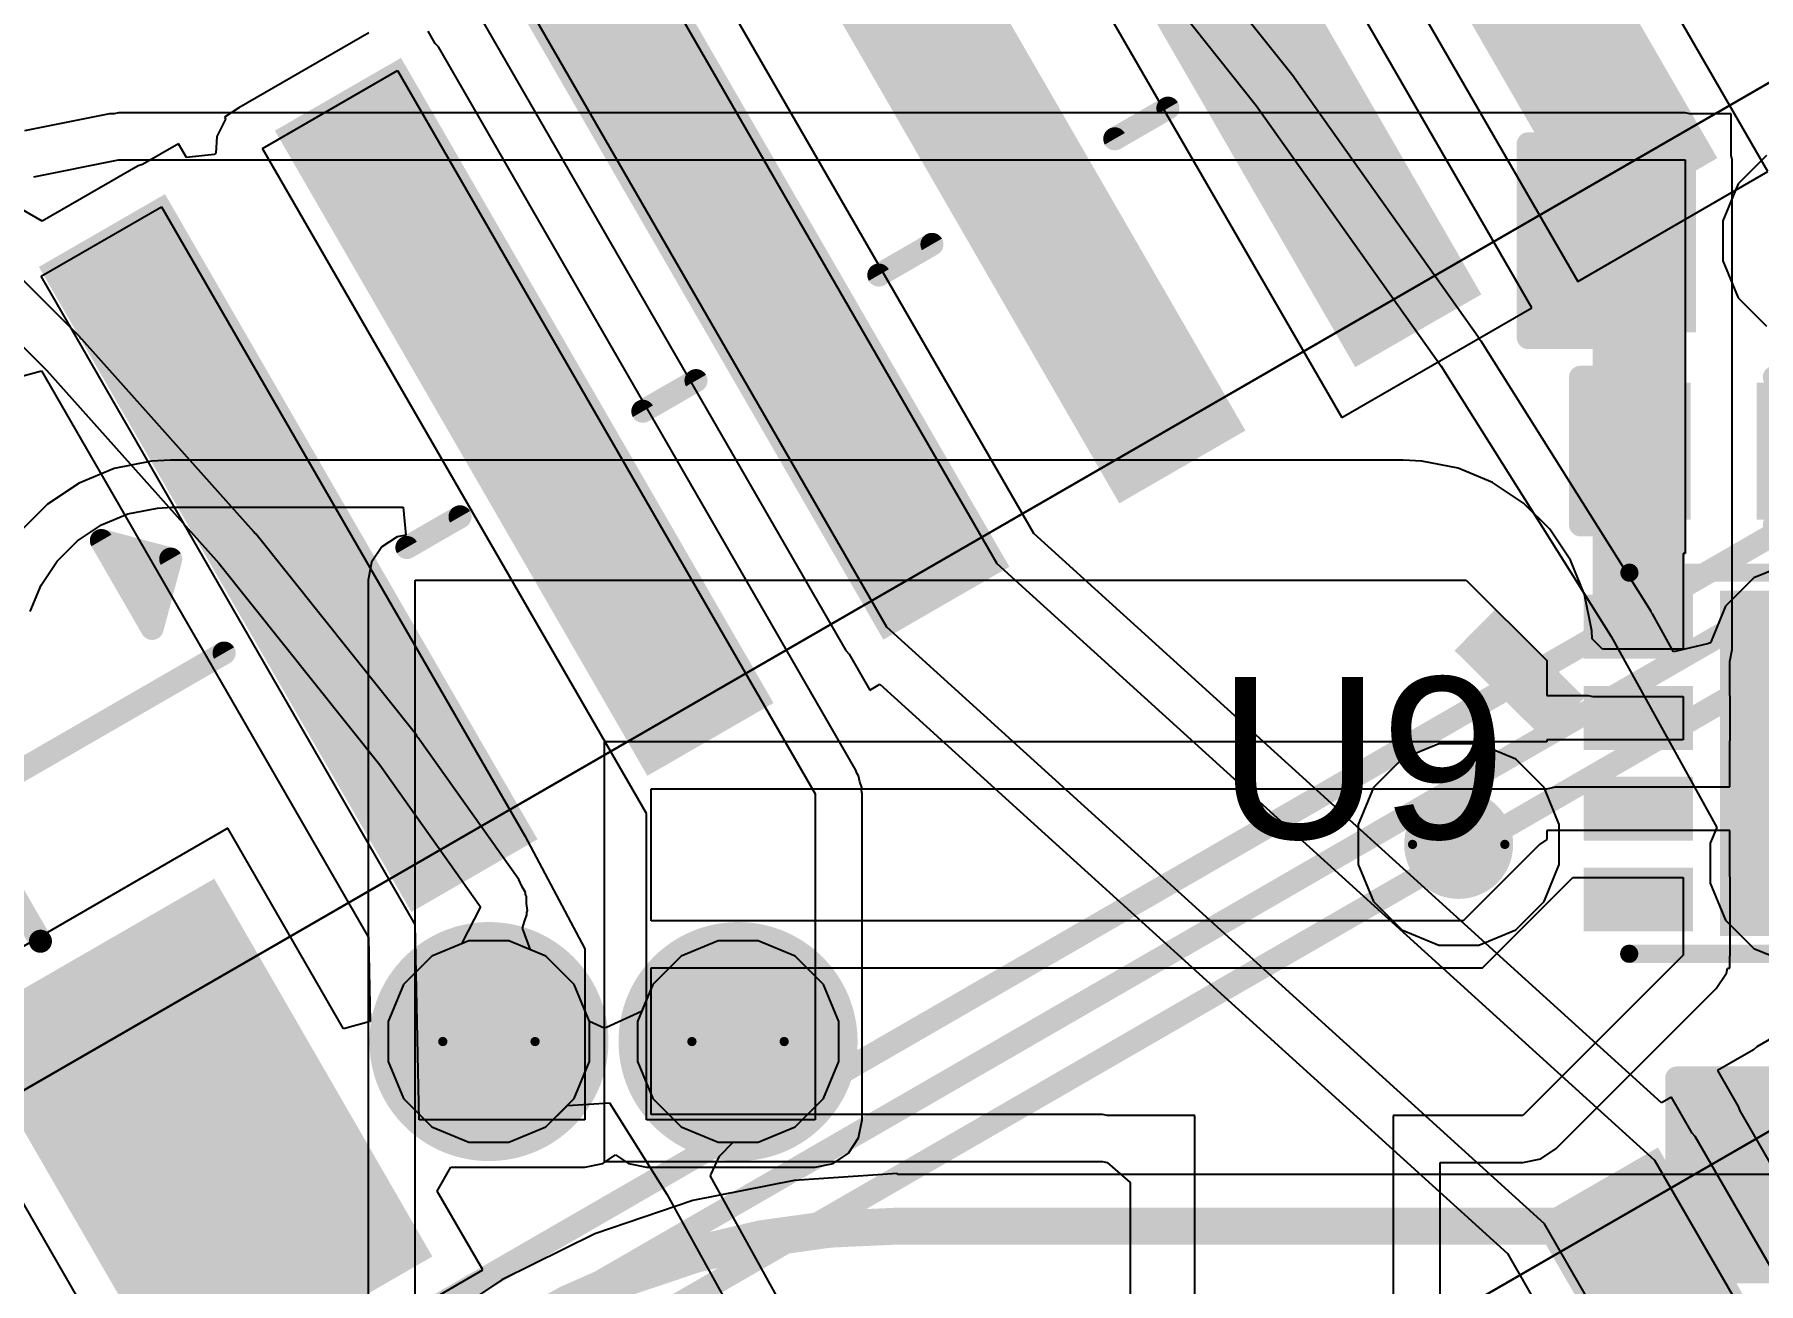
# Model space of a CAD drawing. Header units: inches. Extents: x -30 to 282, y -86 to 78.
# Drawn here: x 28.44 to 37.93, y -32.87 to -26 of the extents above; entities that cross this region are included whole.
import ezdxf

# ---------------------------------------------------------------- set-up
doc = ezdxf.new("R2010")
doc.units = ezdxf.units.IN
for name, color, linetype in [('Board Outline', 216, 'Continuous'), ('Bottom Layer', 5, 'Continuous'), ('Bottom Overlay', 54, 'Continuous'), ('Bottom Paste', 16, 'Continuous'), ('Bottom Solder', 6, 'Continuous'), ('Dimensions', 6, 'Continuous'), ('Drill Drawing', 1, 'Continuous'), ('GND 01', 76, 'Continuous'), ('GND 02', 16, 'Continuous'), ('Pad Holes', 156, 'Continuous'), ('PWR', 156, 'Continuous'), ('SIG 01', 90, 'Continuous'), ('Top Layer', 1, 'Continuous'), ('Top Overlay', 2, 'Continuous'), ('Top Paste', 8, 'Continuous'), ('Top Solder', 216, 'Continuous'), ('Via Holes', 16, 'Continuous')]:
    doc.layers.add(name, color=color, linetype=linetype)
doc.styles.add('Arial', font='', dxfattribs={"height": 0.2})
doc.styles.get('Arial').set_extended_font_data('Arial')

# ---------------------------------------------------------------- blocks, each defined once
blk = doc.blocks.new('B6B_ZR_SM4_TF_LF__SN__B_30')
at = {"layer": 'Bottom Layer'}
for points in [[(-4.1001, 3.2749), (-3.4001, 3.2749), (-3.4001, -0.725), (-4.1001, -0.725)], [(-2.5999, 3.2749), (-1.8999, 3.2749), (-1.8999, -0.725), (-2.5999, -0.725)], [(-1.1001, 3.2749), (-0.4001, 3.2749), (-0.4001, -0.725), (-1.1001, -0.725)], [(0.4001, 3.2749), (1.1001, 3.2749), (1.1001, -0.725), (0.4001, -0.725)], [(1.8999, 3.2749), (2.5999, 3.2749), (2.5999, -0.725), (1.8999, -0.725)], [(3.4001, 3.2749), (4.1001, 3.2749), (4.1001, -0.725), (3.4001, -0.725)], [(-6.5501, -0.125), (-5.0501, -0.125), (-5.0501, -2.425), (-6.5501, -2.425)]]:
    blk.add_hatch(color=5, dxfattribs=at).paths.add_polyline_path(points)
at = {"layer": 'Bottom Overlay'}
blk.add_hatch(color=54, dxfattribs=at).paths.add_polyline_path([(-4.5936, 1.7096), (-4.5936, 1.4175), (-4.4031, 1.4175), (-4.4031, 1.7096)])
at = {"layer": 'Bottom Paste'}
for points in [[(-4.1001, 3.2749), (-3.4001, 3.2749), (-3.4001, -0.725), (-4.1001, -0.725)], [(-2.5999, 3.2749), (-1.8999, 3.2749), (-1.8999, -0.725), (-2.5999, -0.725)], [(-1.1001, 3.2749), (-0.4001, 3.2749), (-0.4001, -0.725), (-1.1001, -0.725)], [(0.4001, 3.2749), (1.1001, 3.2749), (1.1001, -0.725), (0.4001, -0.725)], [(1.8999, 3.2749), (2.5999, 3.2749), (2.5999, -0.725), (1.8999, -0.725)], [(3.4001, 3.2749), (4.1001, 3.2749), (4.1001, -0.725), (3.4001, -0.725)], [(-6.5501, -0.125), (-5.0501, -0.125), (-5.0501, -2.425), (-6.5501, -2.425)]]:
    blk.add_hatch(color=16, dxfattribs=at).paths.add_polyline_path(points)
at = {"layer": 'Bottom Solder'}
for points in [[(-4.1509, 3.3257), (-3.3493, 3.3257), (-3.3493, -0.7758), (-4.1509, -0.7758)], [(-2.6507, 3.3257), (-1.8491, 3.3257), (-1.8491, -0.7758), (-2.6507, -0.7758)], [(-1.1509, 3.3257), (-0.3493, 3.3257), (-0.3493, -0.7758), (-1.1509, -0.7758)], [(0.3493, 3.3257), (1.1509, 3.3257), (1.1509, -0.7758), (0.3493, -0.7758)], [(1.8491, 3.3257), (2.6507, 3.3257), (2.6507, -0.7758), (1.8491, -0.7758)], [(3.3493, 3.3257), (4.1509, 3.3257), (4.1509, -0.7758), (3.3493, -0.7758)], [(-6.6009, -0.0742), (-4.9993, -0.0742), (-4.9993, -2.4758), (-6.6009, -2.4758)]]:
    blk.add_hatch(color=6, dxfattribs=at).paths.add_polyline_path(points)
at = {"layer": 'Bottom Overlay', "const_width": 0.127}
for points in [[(-4.6063, 1.8492), (-4.6063, 1.2904)], [(-4.6063, 1.8492), (-4.3269, 1.5698)], [(-4.6063, 1.2904), (-4.3269, 1.5698)], [(-6, 0.9749), (-6, 0.1061)], [(-6, 0.9749), (-4.3311, 0.9749)], [(-3.1688, 0.9749), (-2.8311, 0.9749)], [(-1.6689, 0.9749), (-1.3311, 0.9749)], [(-0.1689, 0.9749), (0.1689, 0.9749)], [(1.3311, 0.9749), (1.6689, 0.9749)], [(-6, -2.725), (6, -2.725)]]:
    blk.add_lwpolyline(points, dxfattribs=at)
at = {"layer": 'Bottom Overlay', "const_width": 0.0635}
for points in [[(-4.638, 1.8492, 1), (-4.5745, 1.8492, 1)], [(-4.638, 1.8492, 1), (-4.5745, 1.8492, 1)], [(-4.3586, 1.5698, 1), (-4.2951, 1.5698, 1)], [(-4.3586, 1.5698, 1), (-4.2951, 1.5698, 1)], [(-4.638, 1.2904, 1), (-4.5745, 1.2904, 1)], [(-4.638, 1.2904, 1), (-4.5745, 1.2904, 1)], [(-4.3628, 0.9749, 1), (-4.2993, 0.9749, 1)], [(-3.2006, 0.9749, 1), (-3.1371, 0.9749, 1)], [(-2.8628, 0.9749, 1), (-2.7993, 0.9749, 1)], [(-1.7006, 0.9749, 1), (-1.6371, 0.9749, 1)], [(-1.3628, 0.9749, 1), (-1.2993, 0.9749, 1)], [(-0.2006, 0.9749, 1), (-0.1371, 0.9749, 1)], [(0.1371, 0.9749, 1), (0.2006, 0.9749, 1)], [(1.2994, 0.9749, 1), (1.3629, 0.9749, 1)], [(1.6371, 0.9749, 1), (1.7006, 0.9749, 1)], [(-6.0318, 0.1061, 1), (-5.9683, 0.1061, 1)]]:
    blk.add_lwpolyline(points, format="xyb", close=True, dxfattribs=at)
blk = doc.blocks.new('B6B_ZR_SM4_TF_LF__SN__B_36')
at = {"layer": 'Bottom Layer'}
blk.add_hatch(color=5, dxfattribs=at).paths.add_polyline_path([(-1.1001, 3.2749), (-0.4001, 3.2749), (-0.4001, -0.725), (-1.1001, -0.725)])
at = {"layer": 'Bottom Paste'}
blk.add_hatch(color=16, dxfattribs=at).paths.add_polyline_path([(-1.1001, 3.2749), (-0.4001, 3.2749), (-0.4001, -0.725), (-1.1001, -0.725)])
at = {"layer": 'Bottom Solder'}
blk.add_hatch(color=6, dxfattribs=at).paths.add_polyline_path([(-1.1509, 3.3257), (-0.3493, 3.3257), (-0.3493, -0.7758), (-1.1509, -0.7758)])
at = {"layer": 'Bottom Overlay', "const_width": 0.127}
blk.add_lwpolyline([(6, -2.725), (-6, -2.725)], dxfattribs=at)
blk = doc.blocks.new('WSON_8_2_2__80')
at = {"layer": 'Bottom Solder'}
h = blk.add_hatch(color=6, dxfattribs=at)
edge = h.paths.add_edge_path()
edge.add_arc((0, 0.55), 0.1016, 0, 360)
h = blk.add_hatch(color=6, dxfattribs=at)
edge = h.paths.add_edge_path()
edge.add_arc((0, -0.55), 0.1016, 0, 360)
at = {"layer": 'Pad Holes'}
h = blk.add_hatch(color=7, dxfattribs=at)
edge = h.paths.add_edge_path()
edge.add_arc((0, 0.55), 0.15, 0, 360)
h = blk.add_hatch(color=7, dxfattribs=at)
edge = h.paths.add_edge_path()
edge.add_arc((0, -0.55), 0.15, 0, 360)
at = {"layer": 'PWR'}
h = blk.add_hatch(color=156, dxfattribs=at)
edge = h.paths.add_edge_path()
edge.add_arc((0, 0.55), 0.3, 0, 360)
h = blk.add_hatch(color=156, dxfattribs=at)
edge = h.paths.add_edge_path()
edge.add_arc((0, -0.55), 0.3, 0, 360)
at = {"layer": 'SIG 01'}
h = blk.add_hatch(color=90, dxfattribs=at)
edge = h.paths.add_edge_path()
edge.add_arc((0, 0.55), 0.3, 0, 360)
h = blk.add_hatch(color=90, dxfattribs=at)
edge = h.paths.add_edge_path()
edge.add_arc((0, -0.55), 0.3, 0, 360)
at = {"layer": 'Top Layer'}
for points in [[(-0.6994, 0.8762), (-0.6994, 0.6262), (-1.1994, 0.6262), (-1.1994, 0.8762)], [(0.45, -0.9), (-0.45, -0.9), (-0.45, 0.9), (0.45, 0.9)], [(0.7006, 0.6254), (0.7006, 0.8754), (1.2006, 0.8754), (1.2006, 0.6254)], [(-0.7006, 0.3766), (-0.7006, 0.1266), (-1.2006, 0.1266), (-1.2006, 0.3766)], [(0.7006, 0.1258), (0.7006, 0.3758), (1.2006, 0.3758), (1.2006, 0.1258)], [(-0.7004, -0.1258), (-0.7004, -0.3758), (-1.2004, -0.3758), (-1.2004, -0.1258)], [(0.7006, -0.3738), (0.7006, -0.1238), (1.2006, -0.1238), (1.2006, -0.3738)], [(-0.7006, -0.6259), (-0.7006, -0.876), (-1.2006, -0.876), (-1.2006, -0.6259)], [(0.7006, -0.8762), (0.7006, -0.6262), (1.2006, -0.6262), (1.2006, -0.8762)]]:
    blk.add_hatch(color=1, dxfattribs=at).paths.add_polyline_path(points)
h = blk.add_hatch(color=1, dxfattribs=at)
edge = h.paths.add_edge_path()
edge.add_arc((0, 0.55), 0.3, 0, 360)
h = blk.add_hatch(color=1, dxfattribs=at)
edge = h.paths.add_edge_path()
edge.add_arc((0, -0.55), 0.3, 0, 360)
at = {"layer": 'Top Paste'}
for points in [[(-0.6994, 0.8762), (-0.6994, 0.6262), (-1.1994, 0.6262), (-1.1994, 0.8762)], [(0.45, -0.9), (-0.45, -0.9), (-0.45, 0.9), (0.45, 0.9)], [(0.7006, 0.6254), (0.7006, 0.8754), (1.2006, 0.8754), (1.2006, 0.6254)], [(-0.7006, 0.3766), (-0.7006, 0.1266), (-1.2006, 0.1266), (-1.2006, 0.3766)], [(0.7006, 0.1258), (0.7006, 0.3758), (1.2006, 0.3758), (1.2006, 0.1258)], [(-0.7004, -0.1258), (-0.7004, -0.3758), (-1.2004, -0.3758), (-1.2004, -0.1258)], [(0.7006, -0.3738), (0.7006, -0.1238), (1.2006, -0.1238), (1.2006, -0.3738)], [(-0.7006, -0.6259), (-0.7006, -0.876), (-1.2006, -0.876), (-1.2006, -0.6259)], [(0.7006, -0.8762), (0.7006, -0.6262), (1.2006, -0.6262), (1.2006, -0.8762)]]:
    blk.add_hatch(color=8, dxfattribs=at).paths.add_polyline_path(points)
at = {"layer": 'Top Solder'}
for points in [[(0.5008, -0.9508), (-0.5008, -0.9508), (-0.5008, 0.9508), (0.5008, 0.9508)], [(-0.6486, 0.927), (-0.6486, 0.5754), (-1.2502, 0.5754), (-1.2502, 0.927)], [(0.6498, 0.5746), (0.6498, 0.9262), (1.2514, 0.9262), (1.2514, 0.5746)], [(-0.6498, 0.4274), (-0.6498, 0.0758), (-1.2514, 0.0758), (-1.2514, 0.4274)], [(0.6498, 0.075), (0.6498, 0.4266), (1.2514, 0.4266), (1.2514, 0.075)], [(-0.6496, -0.075), (-0.6496, -0.4266), (-1.2512, -0.4266), (-1.2512, -0.075)], [(0.6498, -0.4246), (0.6498, -0.073), (1.2514, -0.073), (1.2514, -0.4246)], [(-0.6498, -0.5751), (-0.6498, -0.9268), (-1.2514, -0.9268), (-1.2514, -0.5751)], [(0.6498, -0.927), (0.6498, -0.5754), (1.2514, -0.5754), (1.2514, -0.927)]]:
    blk.add_hatch(color=216, dxfattribs=at).paths.add_polyline_path(points)
h = blk.add_hatch(color=216, dxfattribs=at)
edge = h.paths.add_edge_path()
edge.add_arc((0, 0.55), 0.4016, 0, 360)
h = blk.add_hatch(color=216, dxfattribs=at)
edge = h.paths.add_edge_path()
edge.add_arc((0, -0.55), 0.4016, 0, 360)
at = {"layer": 'Top Overlay'}
for points, const_width in [([(1.0003, 1.0492), (-0.9997, 1.0492)], 0.1), ([(-1.3304, 0.7766), (-1.4574, 0.9036)], 0.127), ([(-1.4574, 0.6496), (-1.4574, 0.9036)], 0.127), ([(-1.3304, 0.7766), (-1.4574, 0.6496)], 0.127), ([(0.999, -1.0489), (-1.0009, -1.0489)], 0.1)]:
    blk.add_lwpolyline(points, dxfattribs=dict(at, const_width=const_width))
for points, const_width in [([(-1.0247, 1.0492, 1), (-0.9747, 1.0492, 1)], 0.05), ([(0.9753, 1.0492, 1), (1.0253, 1.0492, 1)], 0.05), ([(-1.4891, 0.9036, 1), (-1.4256, 0.9036, 1)], 0.0635), ([(-1.4891, 0.9036, 1), (-1.4256, 0.9036, 1)], 0.0635), ([(-1.3621, 0.7766, 1), (-1.2986, 0.7766, 1)], 0.0635), ([(-1.3621, 0.7766, 1), (-1.2986, 0.7766, 1)], 0.0635), ([(-1.4891, 0.6496, 1), (-1.4256, 0.6496, 1)], 0.0635), ([(-1.4891, 0.6496, 1), (-1.4256, 0.6496, 1)], 0.0635), ([(-1.0259, -1.0489, 1), (-0.9759, -1.0489, 1)], 0.05), ([(0.974, -1.0489, 1), (1.024, -1.0489, 1)], 0.05)]:
    blk.add_lwpolyline(points, format="xyb", close=True, dxfattribs=dict(at, const_width=const_width))
blk = doc.blocks.new('R___0603_97')
at = {"layer": 'Top Layer'}
for points in [[(-0.381, 0.4445), (-0.381, -0.4445), (-1.143, -0.4445), (-1.143, 0.4445)], [(1.143, 0.4445), (1.143, -0.4445), (0.381, -0.4445), (0.381, 0.4445)]]:
    blk.add_hatch(color=1, dxfattribs=at).paths.add_polyline_path(points)
at = {"layer": 'Top Paste'}
for points in [[(-0.381, 0.4445), (-0.381, -0.4445), (-1.143, -0.4445), (-1.143, 0.4445)], [(1.143, 0.4445), (1.143, -0.4445), (0.381, -0.4445), (0.381, 0.4445)]]:
    blk.add_hatch(color=8, dxfattribs=at).paths.add_polyline_path(points)
at = {"layer": 'Top Solder'}
for points in [[(-0.2794, 0.5461), (-0.2794, -0.5461), (-1.2446, -0.5461), (-1.2446, 0.5461)], [(1.2446, 0.5461), (1.2446, -0.5461), (0.2794, -0.5461), (0.2794, 0.5461)]]:
    blk.add_hatch(color=216, dxfattribs=at).paths.add_polyline_path(points)
at = {"layer": 'Top Overlay', "const_width": 0.127}
for points in [[(-1.2192, 0.5334), (1.2192, 0.5334)], [(-1.2192, -0.5334), (-1.2192, 0.5334)], [(1.2192, 0.5334), (1.2192, -0.5334)], [(-1.2192, -0.5334), (1.2192, -0.5334)]]:
    blk.add_lwpolyline(points, dxfattribs=at)
at = {"layer": 'Top Overlay', "const_width": 0.0635}
for points in [[(-1.2509, 0.5334, 1), (-1.1874, 0.5334, 1)], [(-1.2509, 0.5334, 1), (-1.1874, 0.5334, 1)], [(1.1874, 0.5334, 1), (1.2509, 0.5334, 1)], [(1.1874, 0.5334, 1), (1.2509, 0.5334, 1)], [(-1.251, -0.5334, 1), (-1.1875, -0.5334, 1)], [(-1.251, -0.5334, 1), (-1.1875, -0.5334, 1)], [(1.1875, -0.5334, 1), (1.251, -0.5334, 1)], [(1.1875, -0.5334, 1), (1.251, -0.5334, 1)]]:
    blk.add_lwpolyline(points, format="xyb", close=True, dxfattribs=at)
blk = doc.blocks.new('C___0402_136')
at = {"layer": 'Top Layer'}
for points in [[(-0.6985, -0.3175), (-0.6985, 0.3175), (-0.2413, 0.3175), (-0.2413, -0.3175)], [(0.2413, -0.3175), (0.2413, 0.3175), (0.6985, 0.3175), (0.6985, -0.3175)]]:
    blk.add_hatch(color=1, dxfattribs=at).paths.add_polyline_path(points)
at = {"layer": 'Top Paste'}
for points in [[(-0.6985, -0.3175), (-0.6985, 0.3175), (-0.2413, 0.3175), (-0.2413, -0.3175)], [(0.2413, -0.3175), (0.2413, 0.3175), (0.6985, 0.3175), (0.6985, -0.3175)]]:
    blk.add_hatch(color=8, dxfattribs=at).paths.add_polyline_path(points)
at = {"layer": 'Top Solder'}
for points in [[(-0.7585, -0.3775), (-0.7585, 0.3775), (-0.1813, 0.3775), (-0.1813, -0.3775)], [(0.1813, -0.3775), (0.1813, 0.3775), (0.7585, 0.3775), (0.7585, -0.3775)]]:
    blk.add_hatch(color=216, dxfattribs=at).paths.add_polyline_path(points)
at = {"layer": 'Top Overlay', "const_width": 0.127}
for points in [[(-0.2794, 0.4064), (-0.7874, 0.4064)], [(-0.7874, 0.4064), (-0.7874, -0.4064)], [(0.7874, 0.4064), (0.2794, 0.4064)], [(0.7874, -0.4064), (0.7874, 0.4064)], [(-0.2794, -0.4064), (-0.7874, -0.4064)], [(0.7874, -0.4064), (0.2794, -0.4064)]]:
    blk.add_lwpolyline(points, dxfattribs=at)
at = {"layer": 'Top Overlay', "const_width": 0.0635}
for points in [[(-0.8191, 0.4064, 1), (-0.7556, 0.4064, 1)], [(-0.8191, 0.4064, 1), (-0.7556, 0.4064, 1)], [(-0.3112, 0.4064, 1), (-0.2477, 0.4064, 1)], [(0.2477, 0.4064, 1), (0.3112, 0.4064, 1)], [(0.7556, 0.4064, 1), (0.8191, 0.4064, 1)], [(0.7556, 0.4064, 1), (0.8191, 0.4064, 1)], [(-0.8192, -0.4064, 1), (-0.7557, -0.4064, 1)], [(-0.8192, -0.4064, 1), (-0.7557, -0.4064, 1)], [(-0.3112, -0.4064, 1), (-0.2477, -0.4064, 1)], [(0.2476, -0.4064, 1), (0.3111, -0.4064, 1)], [(0.7557, -0.4064, 1), (0.8192, -0.4064, 1)], [(0.7557, -0.4064, 1), (0.8192, -0.4064, 1)]]:
    blk.add_lwpolyline(points, format="xyb", close=True, dxfattribs=at)
blk = doc.blocks.new('C___0603_138')
at = {"layer": 'Top Layer'}
for points in [[(-0.381, 0.4445), (-0.381, -0.4445), (-1.143, -0.4445), (-1.143, 0.4445)], [(1.143, 0.4445), (1.143, -0.4445), (0.381, -0.4445), (0.381, 0.4445)]]:
    blk.add_hatch(color=1, dxfattribs=at).paths.add_polyline_path(points)
at = {"layer": 'Top Paste'}
for points in [[(-0.381, 0.4445), (-0.381, -0.4445), (-1.143, -0.4445), (-1.143, 0.4445)], [(1.143, 0.4445), (1.143, -0.4445), (0.381, -0.4445), (0.381, 0.4445)]]:
    blk.add_hatch(color=8, dxfattribs=at).paths.add_polyline_path(points)
at = {"layer": 'Top Solder'}
for points in [[(-0.321, 0.5045), (-0.321, -0.5045), (-1.203, -0.5045), (-1.203, 0.5045)], [(1.203, 0.5045), (1.203, -0.5045), (0.321, -0.5045), (0.321, 0.5045)]]:
    blk.add_hatch(color=216, dxfattribs=at).paths.add_polyline_path(points)
at = {"layer": 'Top Overlay', "const_width": 0.127}
for points in [[(-0.4572, 0.5334), (-1.2446, 0.5334)], [(-1.2446, 0.5334), (-1.2446, -0.5334)], [(1.2446, 0.5334), (0.4572, 0.5334)], [(1.2446, 0.5334), (1.2446, -0.5334)], [(-0.4572, -0.5334), (-1.2446, -0.5334)], [(1.2446, -0.5334), (0.4572, -0.5334)]]:
    blk.add_lwpolyline(points, dxfattribs=at)
at = {"layer": 'Top Overlay', "const_width": 0.0635}
for points in [[(-1.2764, 0.5334, 1), (-1.2128, 0.5334, 1)], [(-1.2764, 0.5334, 1), (-1.2128, 0.5334, 1)], [(-0.4889, 0.5334, 1), (-0.4254, 0.5334, 1)], [(0.4254, 0.5334, 1), (0.4889, 0.5334, 1)], [(1.2128, 0.5334, 1), (1.2764, 0.5334, 1)], [(1.2128, 0.5334, 1), (1.2764, 0.5334, 1)], [(-1.2764, -0.5334, 1), (-1.2128, -0.5334, 1)], [(-1.2764, -0.5334, 1), (-1.2128, -0.5334, 1)], [(-0.4889, -0.5334, 1), (-0.4254, -0.5334, 1)], [(0.4255, -0.5334, 1), (0.489, -0.5334, 1)], [(1.2128, -0.5334, 1), (1.2764, -0.5334, 1)], [(1.2128, -0.5334, 1), (1.2764, -0.5334, 1)]]:
    blk.add_lwpolyline(points, format="xyb", close=True, dxfattribs=at)

msp = doc.modelspace()

# ---------------------------------------------------------------- hatches: boundary and pattern name
at = {"layer": 'Bottom Layer'}
h = msp.add_hatch(color=5, dxfattribs=at)
edge = h.paths.add_edge_path()
edge.add_arc((36.2776, -30.4573), 0.3, 0, 360)
h = msp.add_hatch(color=5, dxfattribs=at)
edge = h.paths.add_edge_path()
edge.add_arc((30.9387, -31.5428), 0.3, 0, 360)
h = msp.add_hatch(color=5, dxfattribs=at)
edge = h.paths.add_edge_path()
edge.add_arc((32.3103, -31.5428), 0.3, 0, 360)
at = {"layer": 'GND 01'}
h = msp.add_hatch(color=76, dxfattribs=at)
edge = h.paths.add_edge_path()
edge.add_arc((30.9387, -31.5428), 0.658, 0, 360)
h = msp.add_hatch(color=76, dxfattribs=at)
edge = h.paths.add_edge_path()
edge.add_arc((32.3103, -31.5428), 0.658, 0, 360)
at = {"layer": 'GND 02'}
h = msp.add_hatch(color=16, dxfattribs=at)
edge = h.paths.add_edge_path()
edge.add_arc((30.9387, -31.5428), 0.658, 0, 360)
h = msp.add_hatch(color=16, dxfattribs=at)
edge = h.paths.add_edge_path()
edge.add_arc((32.3103, -31.5428), 0.658, 0, 360)
at = {"layer": 'PWR'}
h = msp.add_hatch(color=156, dxfattribs=at)
edge = h.paths.add_edge_path()
edge.add_arc((36.2776, -30.4573), 0.3, 0, 360)
h = msp.add_hatch(color=156, dxfattribs=at)
edge = h.paths.add_edge_path()
edge.add_arc((30.9387, -31.5428), 0.3, 0, 360)
h = msp.add_hatch(color=156, dxfattribs=at)
edge = h.paths.add_edge_path()
edge.add_arc((32.3103, -31.5428), 0.3, 0, 360)
at = {"layer": 'SIG 01'}
h = msp.add_hatch(color=90, dxfattribs=at)
edge = h.paths.add_edge_path()
edge.add_arc((36.2776, -30.4573), 0.3, 0, 360)
h = msp.add_hatch(color=90, dxfattribs=at)
edge = h.paths.add_edge_path()
edge.add_arc((30.9387, -31.5428), 0.3, 0, 360)
h = msp.add_hatch(color=90, dxfattribs=at)
edge = h.paths.add_edge_path()
edge.add_arc((32.3103, -31.5428), 0.3, 0, 360)
at = {"layer": 'Top Layer'}
for points in [[(37.016, -29.384), (37.5242, -29.384), (37.5242, -26.6889), (37.016, -26.6889)], [(36.746, -29.8765), (36.9711, -29.6491), (36.4798, -29.1627), (36.2547, -29.3901)]]:
    msp.add_hatch(color=1, dxfattribs=at).paths.add_polyline_path(points)
h = msp.add_hatch(color=1, dxfattribs=at)
edge = h.paths.add_edge_path()
edge.add_arc((36.2776, -30.4573), 0.3, 0, 360)
h = msp.add_hatch(color=1, dxfattribs=at)
edge = h.paths.add_edge_path()
edge.add_arc((30.9387, -31.5428), 0.3, 0, 360)
h = msp.add_hatch(color=1, dxfattribs=at)
edge = h.paths.add_edge_path()
edge.add_arc((32.3103, -31.5428), 0.3, 0, 360)
at = {"layer": 'Via Holes'}
h = msp.add_hatch(color=7, dxfattribs=at)
edge = h.paths.add_edge_path()
edge.add_arc((36.2776, -30.4573), 0.15, 0, 360)
h = msp.add_hatch(color=7, dxfattribs=at)
edge = h.paths.add_edge_path()
edge.add_arc((30.9387, -31.5428), 0.15, 0, 360)
h = msp.add_hatch(color=7, dxfattribs=at)
edge = h.paths.add_edge_path()
edge.add_arc((32.3103, -31.5428), 0.15, 0, 360)

# ---------------------------------------------------------------- linework, layer by layer
at = {"layer": 'Board Outline', "const_width": 0.254}
msp.add_lwpolyline([(37.4947, -16.4465, -2.502525), (-17.2929, -16.4465)], format="xyb", dxfattribs=at)
at = {"layer": 'Bottom Layer'}
for p, q in [((37.9791, -26.7533), (35.7251, -22.8492)), ((34.679, -23.4532), (36.933, -27.3573)), ((36.68, -27.5033), (34.426, -23.5993)), ((33.3798, -24.2033), (35.6338, -28.1073)), ((33.1287, -29.2604), (30.5691, -24.8269)), ((33.9389, -28.7458), (31.9773, -25.3481)), ((31.7349, -25.4463), (33.7349, -28.9104)), ((30.8191, -25.778), (32.9044, -29.3898)), ((30.2776, -25.9886), (29.6105, -26.3738)), ((30.6435, -26.0475), (30.604, -25.9791)), ((30.6603, -26.0667), (30.6435, -26.0475)), ((32.9592, -30.0486), (30.6603, -26.0667)), ((30.6603, -26.0667), (30.6603, -26.0667)), ((29.6916, -26.626), (30.436, -26.1962)), ((30.436, -26.1962), (32.7349, -30.1781)), ((29.6105, -26.3738), (29.5621, -26.4017)), ((29.4861, -26.4683), (29.4414, -26.559)), ((29.5621, -26.4017), (29.4828, -26.4532)), ((29.4828, -26.4532), (29.4897, -26.4652)), ((29.4897, -26.4652), (29.4861, -26.4683)), ((29.4414, -26.559), (29.4354, -26.6506)), ((29.2298, -26.5993), (29.0315, -26.7138)), ((29.274, -26.6758), (29.2298, -26.5993)), ((29.4266, -26.6579), (29.274, -26.6758)), ((29.4354, -26.6506), (29.4266, -26.6579)), ((31.8055, -30.2873), (29.6916, -26.626)), ((29.0074, -26.722), (28.4798, -27.0265)), ((29.0315, -26.7138), (29.0074, -26.722)), ((36.933, -27.3573), (37.9791, -26.7533)), ((28.4798, -27.0265), (28.3274, -26.9386)), ((28.473, -27.3296), (29.1369, -26.9463)), ((29.1369, -26.9463), (31.1369, -30.4104)), ((30.5335, -30.8985), (28.473, -27.3296)), ((35.6338, -28.1073), (36.68, -27.5033)), ((28.3274, -27.8899), (28.4746, -27.8505)), ((28.4746, -27.8505), (30.2759, -30.9703)), ((37.394, -31.8803), (33.9389, -28.7458)), ((33.7349, -28.9104), (37.356, -32.1955)), ((36.7498, -32.5455), (33.1287, -29.2604)), ((32.9044, -29.3898), (32.9212, -29.409)), ((32.9212, -29.409), (33.0357, -29.6073)), ((33.0357, -29.6073), (33.0907, -29.5756)), ((33.0907, -29.5756), (36.5458, -32.7101)), ((32.9647, -30.0647), (32.9592, -30.0486)), ((32.9742, -30.0789), (32.9647, -30.0647)), ((32.9808, -30.1122), (32.9742, -30.0789)), ((32.7349, -30.1781), (32.7349, -31.9746)), ((32.9917, -30.1443), (32.9808, -30.1122)), ((32.9906, -30.1613), (32.9917, -30.1443)), ((32.9939, -30.1781), (32.9906, -30.1613)), ((32.9939, -31.9746), (32.9939, -30.1781)), ((29.5008, -30.3687), (27.7618, -31.3727)), ((30.1386, -31.4734), (29.5008, -30.3687)), ((31.8055, -31.9746), (31.8055, -30.2873)), ((31.1369, -30.4104), (31.4666, -31.0319)), ((30.5555, -31.9746), (30.5335, -30.8985)), ((30.2759, -30.9703), (30.2854, -31.4324)), ((31.4666, -31.0319), (31.4666, -31.9746)), ((38.7454, -31.0943), (37.9192, -31.5713)), ((27.7618, -31.3727), (29.1658, -33.8045)), ((30.2854, -31.4324), (30.1386, -31.4734)), ((37.9001, -31.5881), (37.7018, -31.7026)), ((37.9192, -31.5713), (37.9001, -31.5881)), ((37.7018, -31.7026), (37.8163, -31.9009)), ((37.449, -31.8485), (37.394, -31.8803)), ((37.5635, -32.0468), (37.449, -31.8485)), ((31.4666, -31.9746), (30.5555, -31.9746)), ((32.7349, -31.9746), (31.8055, -31.9746)), ((32.9742, -32.0737), (32.9939, -31.9746)), ((37.8163, -31.9009), (37.8245, -31.925)), ((37.8245, -31.925), (39.8159, -35.3744)), ((32.918, -32.1577), (32.9742, -32.0737)), ((37.5803, -32.066), (37.5635, -32.0468)), ((39.6699, -35.6854), (37.5803, -32.066)), ((31.5657, -32.2139), (31.636, -32.1669)), ((31.636, -32.1669), (31.7064, -32.2139)), ((32.834, -32.2139), (32.918, -32.1577)), ((30.6537, -32.3656), (30.7299, -32.2336)), ((30.7299, -32.2336), (31.4666, -32.2336)), ((31.4666, -32.2336), (31.5657, -32.2139)), ((31.7064, -32.2139), (31.8055, -32.2336)), ((31.8055, -32.2336), (32.7349, -32.2336)), ((32.7349, -32.2336), (32.834, -32.2139)), ((37.356, -32.1955), (40.1846, -37.0948)), ((30.9048, -32.8005), (30.6537, -32.3656)), ((38.785, -36.0706), (36.7498, -32.5455)), ((36.5458, -32.7101), (38.5301, -36.147)), ((29.1658, -33.8045), (30.9048, -32.8005))]:
    msp.add_line(p, q, dxfattribs=at)
at = {"layer": 'Dimensions'}
for points, const_width in [([(27.0374, -32.5849), (40.8938, -24.5849)], 0.0127), ([(26.5554, -35.75), (43.8759, -25.75)], 0.127), ([(29.5374, -36.9151), (43.3938, -28.9151)], 0.0127)]:
    msp.add_lwpolyline(points, dxfattribs=dict(at, const_width=const_width))
at = {"layer": 'Drill Drawing'}
for points, const_width in [([(36.5316, -30.4573, 1), (36.0236, -30.4573, 1)], 0.0508), ([(36.0109, -30.4573, 1), (36.0363, -30.4573, 1)], 0.0254), ([(36.5189, -30.4573, 1), (36.5443, -30.4573, 1)], 0.0254), ([(31.1927, -31.5428, 1), (30.6847, -31.5428, 1)], 0.0508), ([(32.5643, -31.5428, 1), (32.0563, -31.5428, 1)], 0.0508), ([(30.672, -31.5428, 1), (30.6974, -31.5428, 1)], 0.0254), ([(31.18, -31.5428, 1), (31.2054, -31.5428, 1)], 0.0254), ([(32.0436, -31.5428, 1), (32.069, -31.5428, 1)], 0.0254), ([(32.5516, -31.5428, 1), (32.577, -31.5428, 1)], 0.0254)]:
    msp.add_lwpolyline(points, format="xyb", close=True, dxfattribs=dict(at, const_width=const_width))
at = {"layer": 'PWR'}
for p, q in [((35.3658, -26.2272), (34.2688, -24.8516)), ((34.0663, -25.013), (35.1633, -26.3886)), ((35.3692, -26.2337), (35.3658, -26.2272)), ((35.3745, -26.2388), (35.3692, -26.2337)), ((36.3926, -27.6737), (35.3745, -26.2388)), ((35.1633, -26.3886), (36.1814, -27.8236)), ((28.6879, -27.6652), (27.6826, -26.6598)), ((37.9723, -26.6638), (37.8165, -26.8196)), ((27.4995, -26.843), (28.5048, -27.8483)), ((37.8165, -26.8196), (37.7322, -27.0232)), ((37.7322, -27.0232), (37.7322, -27.2436)), ((37.7322, -27.2436), (37.8165, -27.4472)), ((37.8165, -27.4472), (37.9723, -27.6031)), ((28.692, -27.6713), (28.6879, -27.6652)), ((28.6979, -27.6757), (28.692, -27.6713)), ((29.6453, -28.7358), (28.6979, -27.6757)), ((36.3956, -27.6804), (36.3926, -27.6737)), ((36.4007, -27.6858), (36.3956, -27.6804)), ((37.3368, -29.1755), (36.4007, -27.6858)), ((28.5048, -27.8483), (29.4522, -28.9084)), ((36.1814, -27.8236), (37.1175, -29.3133)), ((29.649, -28.7422), (29.6453, -28.7358)), ((29.6546, -28.7469), (29.649, -28.7422)), ((30.5411, -29.8585), (29.6546, -28.7469)), ((29.4522, -28.9084), (30.3386, -30.02)), ((38.1064, -28.9062), (37.9028, -28.9905)), ((37.9028, -28.9905), (37.7469, -29.1463)), ((37.3394, -29.1824), (37.3368, -29.1755)), ((37.3442, -29.188), (37.3394, -29.1824)), ((37.4594, -29.3965), (37.3442, -29.188)), ((37.7469, -29.1463), (37.664, -29.3466)), ((37.1175, -29.3133), (37.6982, -30.364)), ((37.6475, -29.3534), (37.4594, -29.3965)), ((37.664, -29.3466), (37.6475, -29.3534)), ((30.5445, -29.865), (30.5411, -29.8585)), ((30.5498, -29.8701), (30.5445, -29.865)), ((31.1041, -30.6512), (30.5498, -29.8701)), ((35.9638, -29.9876), (35.8079, -30.1435)), ((36.1674, -29.9033), (35.9638, -29.9876)), ((36.3878, -29.9033), (36.1674, -29.9033)), ((36.5914, -29.9876), (36.3878, -29.9033)), ((36.7473, -30.1435), (36.5914, -29.9876)), ((30.3386, -30.02), (30.8929, -30.8011)), ((35.8079, -30.1435), (35.7236, -30.3471)), ((36.8316, -30.3471), (36.7473, -30.1435)), ((35.7236, -30.3471), (35.7236, -30.5675)), ((36.8316, -30.5675), (36.8316, -30.3471)), ((37.6982, -30.364), (37.6626, -30.45)), ((37.6626, -30.45), (37.6626, -30.6704)), ((31.1201, -30.687), (31.1041, -30.6512)), ((35.7236, -30.5675), (35.8079, -30.7711)), ((36.7473, -30.7711), (36.8316, -30.5675)), ((31.1392, -30.7212), (31.1201, -30.687)), ((31.1406, -30.7328), (31.1392, -30.7212)), ((31.1453, -30.7435), (31.1406, -30.7328)), ((31.1464, -30.7827), (31.1453, -30.7435)), ((37.6626, -30.6704), (37.7469, -30.874)), ((30.8929, -30.8011), (30.7886, -31.0053)), ((31.1342, -30.8811), (31.1482, -30.8445)), ((31.151, -30.8216), (31.1464, -30.7827)), ((31.1478, -30.8328), (31.151, -30.8216)), ((31.1482, -30.8445), (31.1478, -30.8328)), ((35.8079, -30.7711), (35.9638, -30.9269)), ((36.5914, -30.9269), (36.7473, -30.7711)), ((31.1235, -30.9188), (31.1342, -30.8811)), ((31.1674, -31.0379), (31.1235, -30.9188)), ((35.9638, -30.9269), (36.1674, -31.0113)), ((36.3878, -31.0113), (36.5914, -30.9269)), ((37.7469, -30.874), (37.9028, -31.0298)), ((30.7886, -31.0053), (30.6249, -31.0732)), ((32.2001, -30.9888), (31.9965, -31.0732)), ((32.4205, -30.9888), (32.2001, -30.9888)), ((32.6241, -31.0732), (32.4205, -30.9888)), ((36.1674, -31.0113), (36.3878, -31.0113)), ((37.9028, -31.0298), (38.0912, -31.1079)), ((30.6249, -31.0732), (30.469, -31.229)), ((31.2525, -31.0732), (31.1674, -31.0379)), ((31.4083, -31.229), (31.2525, -31.0732)), ((31.9965, -31.0732), (31.8406, -31.229)), ((32.7799, -31.229), (32.6241, -31.0732)), ((30.469, -31.229), (30.3847, -31.4326)), ((31.4927, -31.4326), (31.4083, -31.229)), ((31.8406, -31.229), (31.7793, -31.377)), ((32.8643, -31.4326), (32.7799, -31.229)), ((31.7793, -31.377), (31.5858, -31.4658)), ((30.3847, -31.4326), (30.3847, -31.653)), ((31.5727, -31.4684), (31.4927, -31.4326)), ((31.5858, -31.4658), (31.5727, -31.4684)), ((32.8643, -31.653), (32.8643, -31.4326)), ((30.3847, -31.653), (30.469, -31.8566)), ((32.7799, -31.8566), (32.8643, -31.653)), ((30.469, -31.8566), (30.6249, -32.0125)), ((31.3706, -31.8944), (31.6017, -31.8803)), ((31.6017, -31.8803), (31.9178, -32.3833)), ((32.6241, -32.0125), (32.7799, -31.8566)), ((31.2525, -32.0125), (31.3706, -31.8944)), ((30.6249, -32.0125), (30.8285, -32.0968)), ((31.0489, -32.0968), (31.2525, -32.0125)), ((32.4205, -32.0968), (32.6241, -32.0125)), ((30.8285, -32.0968), (31.0489, -32.0968)), ((32.1609, -32.2763), (32.2082, -32.1733)), ((32.2082, -32.1733), (32.2836, -32.0968)), ((32.2836, -32.0968), (32.4205, -32.0968)), ((32.1591, -32.2846), (32.1609, -32.2763)), ((32.8322, -33.5024), (32.1591, -32.2846)), ((31.9178, -32.3833), (32.6055, -33.6277))]:
    msp.add_line(p, q, dxfattribs=at)
at = {"layer": 'SIG 01'}
for p, q in [((30.8285, -30.9888), (30.6249, -31.0732)), ((31.0489, -30.9888), (30.8285, -30.9888)), ((31.2525, -31.0732), (31.0489, -30.9888)), ((32.2001, -30.9888), (31.9965, -31.0732)), ((32.4205, -30.9888), (32.2001, -30.9888)), ((32.6241, -31.0732), (32.4205, -30.9888)), ((30.6249, -31.0732), (30.469, -31.229)), ((31.4083, -31.229), (31.2525, -31.0732)), ((31.9965, -31.0732), (31.8406, -31.229)), ((32.7799, -31.229), (32.6241, -31.0732)), ((30.469, -31.229), (30.3847, -31.4326)), ((31.4927, -31.4326), (31.4083, -31.229)), ((31.8406, -31.229), (31.7563, -31.4326)), ((32.8643, -31.4326), (32.7799, -31.229)), ((30.3847, -31.4326), (30.3847, -31.653)), ((31.4927, -31.653), (31.4927, -31.4326)), ((31.7563, -31.4326), (31.7563, -31.653)), ((32.8643, -31.653), (32.8643, -31.4326)), ((30.3847, -31.653), (30.469, -31.8566)), ((31.4083, -31.8566), (31.4927, -31.653)), ((31.7563, -31.653), (31.8406, -31.8566)), ((32.7799, -31.8566), (32.8643, -31.653)), ((30.469, -31.8566), (30.6249, -32.0125)), ((31.2525, -32.0125), (31.4083, -31.8566)), ((31.8406, -31.8566), (31.9965, -32.0125)), ((32.6241, -32.0125), (32.7799, -31.8566)), ((30.6249, -32.0125), (30.8285, -32.0968)), ((31.0489, -32.0968), (31.2525, -32.0125)), ((31.9965, -32.0125), (32.2001, -32.0968)), ((32.4205, -32.0968), (32.6241, -32.0125)), ((30.8285, -32.0968), (31.0489, -32.0968)), ((32.2001, -32.0968), (32.4205, -32.0968)), ((33.1884, -32.2701), (32.6198, -32.3074)), ((33.1884, -32.2739), (33.1884, -32.2701)), ((32.6198, -32.3074), (32.0608, -32.4185)), ((39.299, -32.2739), (33.1884, -32.2739)), ((32.0608, -32.4185), (31.5212, -32.6017)), ((31.5212, -32.6017), (31.01, -32.8538)), ((31.01, -32.8538), (30.5362, -33.1704))]:
    msp.add_line(p, q, dxfattribs=at)
at = {"layer": 'SIG 01', "const_width": 0.2032}
msp.add_lwpolyline([(29.1204, -36.6269, -0.414214), (33.1884, -32.5588)], format="xyb", dxfattribs=at)
msp.add_lwpolyline([(33.1884, -32.5588), (39.299, -32.5588)], dxfattribs=at)
at = {"layer": 'SIG 01', "const_width": 0.1016}
msp.add_lwpolyline([(33.1376, -32.5588, 1), (33.2392, -32.5588, 1)], format="xyb", close=True, dxfattribs=at)
msp.add_lwpolyline([(33.1376, -32.5588, 1), (33.2392, -32.5588, 1)], format="xyb", close=True, dxfattribs=at)
at = {"layer": 'Top Layer'}
for p, q in [((28.8494, -26.4349), (28.3827, -26.5277)), ((28.8749, -26.4349), (28.8494, -26.4349)), ((28.8999, -26.4299), (28.8749, -26.4349)), ((29.1378, -26.4299), (28.8999, -26.4299)), ((37.016, -26.4299), (29.1378, -26.4299)), ((37.5242, -26.4299), (37.016, -26.4299)), ((37.5492, -26.4349), (37.5242, -26.4299)), ((37.7782, -26.4349), (37.5492, -26.4349)), ((37.7782, -26.6639), (37.7782, -26.4349)), ((37.7831, -26.6889), (37.7782, -26.6639)), ((28.4332, -26.7817), (28.8999, -26.6889)), ((28.8999, -26.6889), (29.1378, -26.6889)), ((29.1378, -26.6889), (37.5242, -26.6889)), ((37.5242, -26.6889), (37.5242, -28.8562)), ((37.7831, -29.384), (37.7831, -26.6889)), ((29.0814, -28.3476), (28.8761, -28.3884)), ((29.1861, -28.3425), (29.0814, -28.3476)), ((35.9721, -28.3424), (29.1861, -28.3424)), ((29.1861, -28.3424), (29.1861, -28.3425)), ((36.0744, -28.3472), (35.9721, -28.3424)), ((36.275, -28.3867), (36.0744, -28.3472)), ((28.6827, -28.4685), (28.5086, -28.5848)), ((28.8761, -28.3884), (28.6827, -28.4685)), ((36.464, -28.4647), (36.275, -28.3867)), ((36.6342, -28.578), (36.464, -28.4647)), ((28.5086, -28.5848), (28.3606, -28.7329)), ((28.8054, -28.698), (28.9516, -28.6375)), ((28.9516, -28.6375), (29.1132, -28.6053)), ((29.1132, -28.6053), (29.1925, -28.6014)), ((29.1925, -28.6014), (30.4671, -28.6014)), ((30.4671, -28.6014), (30.4821, -28.7538)), ((36.7789, -28.7225), (36.6342, -28.578)), ((28.6737, -28.786), (28.8054, -28.698)), ((30.4821, -28.7538), (30.4332, -28.7636)), ((36.8926, -28.8924), (36.7789, -28.7225)), ((28.5618, -28.8979), (28.6737, -28.786)), ((30.3491, -28.8197), (30.293, -28.9037)), ((30.4332, -28.7636), (30.3491, -28.8197)), ((28.4738, -29.0296), (28.5618, -28.8979)), ((30.293, -28.9037), (30.2733, -29.0028)), ((36.971, -29.0812), (36.8926, -28.8924)), ((37.5242, -28.8562), (37.5126, -28.8562)), ((37.5126, -28.8562), (37.5126, -29.3824)), ((28.4132, -29.1758), (28.4738, -29.0296)), ((30.2733, -29.0028), (30.2733, -32.9906)), ((30.5323, -32.9906), (30.5323, -29.0028)), ((30.5323, -29.0028), (30.5323, -29.0028)), ((30.5323, -29.0028), (36.3194, -29.0028)), ((36.3194, -29.0028), (36.762, -29.4454)), ((37.0109, -29.2817), (36.971, -29.0812)), ((37.0131, -29.3262), (37.0109, -29.2817)), ((37.0698, -29.3824), (37.0131, -29.3262)), ((37.5126, -29.3824), (37.0698, -29.3824)), ((37.77, -29.4501), (37.7831, -29.384)), ((36.762, -29.4454), (36.762, -29.638)), ((37.77, -29.6348), (37.77, -29.4501)), ((36.762, -29.638), (36.991, -29.638)), ((36.991, -29.638), (37.016, -29.6429)), ((37.016, -29.6429), (37.5126, -29.6429)), ((37.5126, -29.6429), (37.5126, -29.882)), ((37.7716, -29.6429), (37.77, -29.6348)), ((37.7716, -29.882), (37.7716, -29.6429)), ((36.762, -29.8918), (31.5737, -29.8918)), ((31.5737, -29.8918), (31.5737, -31.1364)), ((37.5126, -29.882), (36.762, -29.882)), ((36.762, -29.882), (36.762, -29.8918)), ((37.77, -29.8901), (37.7716, -29.882)), ((37.77, -30.1404), (37.77, -29.8901)), ((31.8326, -30.8774), (31.8326, -30.1508)), ((31.8326, -30.1508), (36.762, -30.1508)), ((36.762, -30.1508), (36.8114, -30.141)), ((36.8114, -30.141), (37.5126, -30.141)), ((37.5126, -30.141), (37.5156, -30.1404)), ((37.5156, -30.1404), (37.77, -30.1404)), ((36.7228, -30.4569), (36.3022, -30.8774)), ((36.762, -30.4307), (36.7228, -30.4569)), ((36.903, -30.3816), (36.762, -30.3816)), ((36.762, -30.3816), (36.762, -30.4307)), ((36.9059, -30.381), (36.903, -30.3816)), ((37.5126, -30.381), (36.9059, -30.381)), ((37.5155, -30.3816), (37.5126, -30.381)), ((37.77, -30.3816), (37.5155, -30.3816)), ((37.77, -30.6319), (37.77, -30.3816)), ((36.4095, -31.1364), (36.9059, -30.64)), ((36.9059, -30.64), (37.5126, -30.64)), ((37.5126, -30.64), (37.5126, -31.0676)), ((37.7716, -30.64), (37.77, -30.6319)), ((37.7716, -31.0676), (37.7716, -30.64)), ((36.3022, -30.8774), (31.8326, -30.8774)), ((37.5126, -31.0676), (36.6309, -31.9492)), ((37.77, -31.0757), (37.7716, -31.0676)), ((37.77, -31.1396), (37.77, -31.0757)), ((31.5737, -31.1364), (31.5737, -32.2032)), ((31.8326, -31.9442), (31.8326, -31.1364)), ((31.8326, -31.1364), (36.4095, -31.1364)), ((37.6957, -31.2507), (37.7519, -31.1667)), ((37.7519, -31.1667), (37.7573, -31.1396)), ((37.7573, -31.1396), (37.77, -31.1396)), ((36.8141, -32.1324), (37.6957, -31.2507)), ((34.3168, -31.9442), (31.8326, -31.9442)), ((34.3418, -31.9492), (34.3168, -31.9442)), ((34.3672, -31.9492), (34.3418, -31.9492)), ((34.3673, -31.9492), (34.3672, -31.9492)), ((34.8249, -31.9492), (34.3673, -31.9492)), ((34.8249, -43.9126), (34.8249, -31.9492)), ((36.6309, -31.9492), (35.9171, -31.9492)), ((35.9171, -31.9492), (35.9171, -43.9126)), ((36.7301, -32.1885), (36.8141, -32.1324)), ((31.5737, -32.2032), (34.3169, -32.2032)), ((34.3169, -32.2032), (34.3419, -32.2082)), ((34.3419, -32.2082), (34.4693, -32.3183)), ((36.176, -43.9126), (36.176, -32.2082)), ((36.176, -32.2082), (36.6309, -32.2082)), ((36.6309, -32.2082), (36.7301, -32.1885)), ((34.4693, -32.3183), (34.4693, -43.9126))]:
    msp.add_line(p, q, dxfattribs=at)

# ---------------------------------------------------------------- block references
for name, p, rotation in [('B6B_ZR_SM4_TF_LF__SN__B_30', (33.7189, -28.0824), 30), ('C___0603_138', (37.9052, -27.1334), 180), ('B6B_ZR_SM4_TF_LF__SN__B_36', (36.7659, -33.3734), 210), ('C___0402_136', (37.7359, -28.2918), 180), ('WSON_8_2_2__80', (38.2166, -30.0102), 180)]:
    msp.add_blockref(name, p, dxfattribs=dict(rotation=rotation))
msp.add_blockref('R___0603_97', (38.6973, -32.2769))

# ---------------------------------------------------------------- texts
at = {"layer": 'Top Overlay', "style": 'Arial'}
msp.add_text('U9', height=0.889, dxfattribs=at).set_placement((34.9503, -30.4255))

doc.saveas('drawing.dxf')
